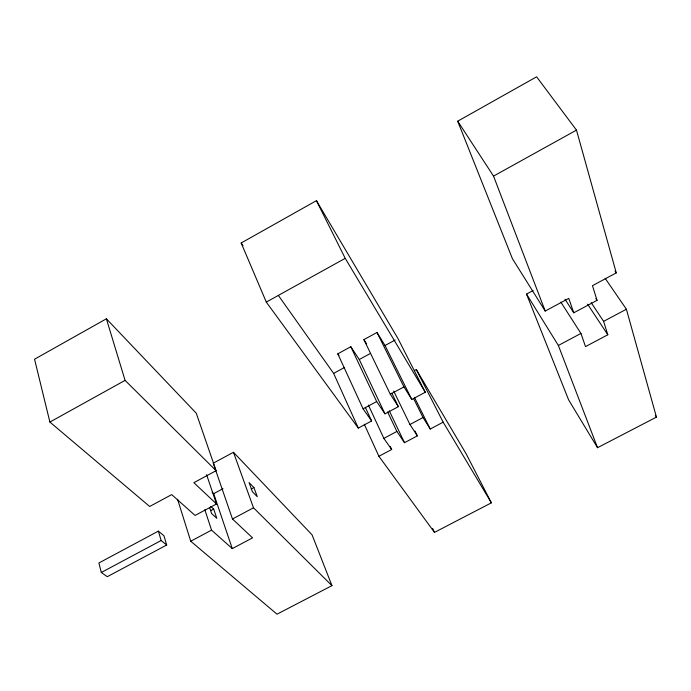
<?xml version="1.0" encoding="UTF-8"?>
<svg xmlns="http://www.w3.org/2000/svg" width="691" height="691" viewBox="0 0 691 691"><rect width="100%" height="100%" fill="white"/><g stroke="black" fill="none" stroke-linecap="round" stroke-linejoin="round"><path stroke-width="1.04" d="M216.499 503.972L193.851 482.681L216.102 470.692L196.261 413.201L106.388 318.801L34.55 359.208L49.89 422.063L149.679 506.486L171.705 494.609L195.069 515.434L216.499 503.972L206.583 474.639M241.176 242.99L316.426 200.658L397.947 338.504L425.267 392.255L411.801 399.467L403.959 386.891L377.001 332.475L363.898 339.618L390.294 394.224L398.37 406.654L384.973 413.823L376.673 401.54L350.821 346.735L337.787 353.827L363.095 408.83L371.62 420.966L358.309 428.092L266.294 302.088L241.176 242.99L243.033 245.616M573.772 312.798L568.771 298.4L545.208 311.054L512.446 258.745L457.692 121.201L536.605 76.813L576.484 130.115L616.268 272.902L592.463 285.677L597.041 300.343L573.772 312.798L564.996 299.22M49.89 422.063L125.08 380.378L216.102 470.692M266.294 302.088L345.215 258.33L316.426 200.658M545.208 311.054L493.538 176.101L576.484 130.115M278.413 295.498L333.641 373.39L344.602 367.439M350.821 346.735L359.26 359.493L370.281 353.516M377.001 332.475L385.017 345.517L395.174 340.007M177.552 499.23L190.733 541.217L276.996 614.187L331.956 585.64L312.073 534.851L233.463 452.285L213.234 463.203L232.478 518.993L252.569 537.866L232.28 548.602L211.558 530.127L204.847 509.742M605.152 278.3L626.392 309.231L656.45 417.105L597.525 447.708L568.624 399.882L526.516 294.09L533.107 290.531M414.54 370.514L416.31 369.564L466.131 453.797L491.37 502.841L434.475 532.39L378.893 456.285L364.261 424.205M363.095 408.83L376.673 401.54M390.294 394.224L403.959 386.891M212.172 492.234L213.7 493.685L223.003 488.692M158.369 531.137L98.899 562.984L101.301 572.485L107.295 576.691L166.686 545.009L163.905 535.689L158.369 531.137L161.141 540.517L166.686 545.009M210.841 510.589L213.692 509.06L216.784 518.285L211.619 513.543L209.77 507.98M251.179 489.021L253.925 487.552L257.268 496.682L252.414 491.742L249.071 482.56L253.925 487.552M101.301 572.485L161.141 540.517M190.733 541.217L211.558 530.127M232.478 518.993L253.502 507.799L331.956 585.64M368.407 405.133L383.859 438.379L396.884 431.443L404.494 442.698L417.347 435.874L414.989 431.063M393.689 391.097L409.953 424.49L423.047 417.511L430.234 429.033L443.156 422.175L491.37 502.841M597.525 447.708L558.371 345.457L580.941 333.442L560.824 302.097M580.941 333.442L585.51 346.606L607.804 334.772L603.614 321.367L626.392 309.231M378.893 456.285L391.676 449.495L390.32 446.593M210.746 506.33L213.692 509.06M383.859 438.379L391.676 449.495M615.033 271.131L616.268 272.902M337.787 353.827L338.944 355.511M595.858 298.572L597.041 300.343M591.202 302.684L603.614 321.367M587.609 304.204L607.804 334.772M655.284 415.326L656.45 417.105M457.692 121.201L493.538 176.101M409.953 424.49L417.347 435.874M363.898 339.618L366.636 343.919M526.516 294.09L558.371 345.457M345.215 258.33L425.267 392.255M416.31 369.564L443.156 422.175M414.427 397.36L430.234 429.033M413.581 398.5L423.047 417.511M385.017 345.517L411.801 399.467M391.806 393.119L398.37 406.654M389.275 410.817L404.494 442.698M387.608 411.948L396.884 431.443M359.26 359.493L384.973 413.823M432.652 528.494L434.475 532.39M365.323 407.336L371.62 420.966M333.641 373.39L358.309 428.092M233.463 452.285L253.502 507.799M213.7 493.685L232.28 548.602M106.388 318.801L125.08 380.378"/></g></svg>
